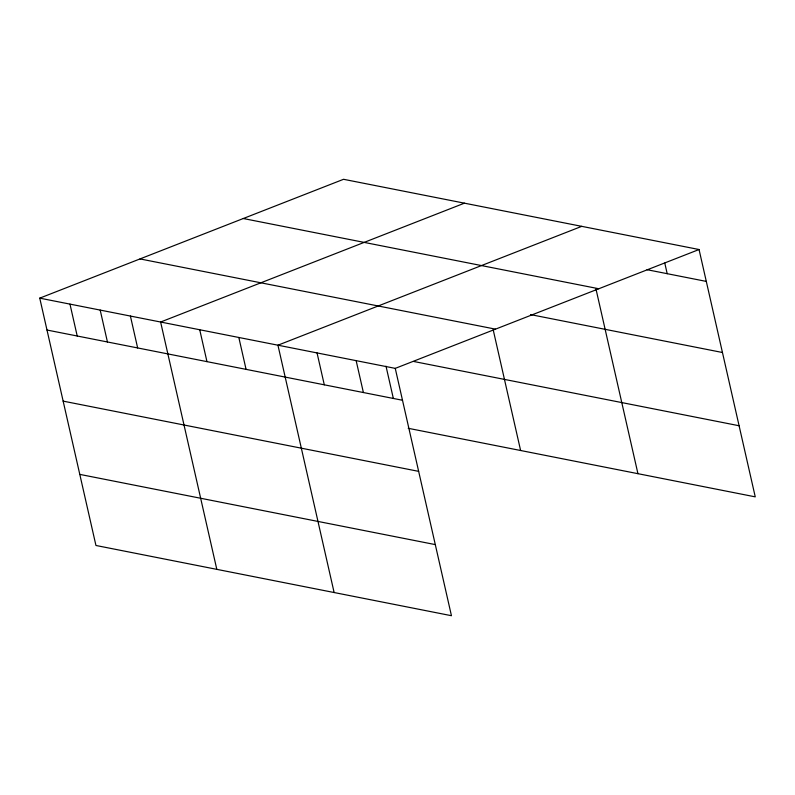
<?xml version="1.0" encoding="UTF-8"?>
<svg xmlns="http://www.w3.org/2000/svg" width="795" height="795" viewBox="0 0 795 795"><rect width="100%" height="100%" fill="white"/><g stroke="black" fill="none" stroke-linecap="round" stroke-linejoin="round"><path stroke-width="1.19" d="M39.75 298.145L395.254 368.373L451.451 615.708L95.947 545.479L39.75 298.145L343.549 179.292L699.053 249.521L755.25 496.855L408.203 428.296M464.419 203.172L160.62 322.025L216.816 569.359M581.741 226.346L277.942 345.199L334.129 592.533M395.254 368.373L699.053 249.521M647.051 269.704L706.298 281.41M243.3 218.516L598.804 288.744M530.484 314.582L722.456 352.503M140.009 258.922L495.514 329.15M413.807 361.496L739.102 425.752M46.994 330.034L402.499 400.263M63.143 401.127L418.647 471.356M79.788 474.386L435.292 544.605M664.779 263.056L667.194 273.679M595.982 289.042L637.938 473.681M493.188 329.786L520.616 450.507M386.012 366.197L393.286 398.186M356.15 360.652L363.394 392.531M317.046 352.92L324.29 384.81M238.828 337.478L246.072 369.357M199.724 329.746L206.968 361.636M130.4 316.052L137.644 347.942M100.19 310.08L107.434 341.969M69.97 304.117L77.214 335.997"/></g></svg>
